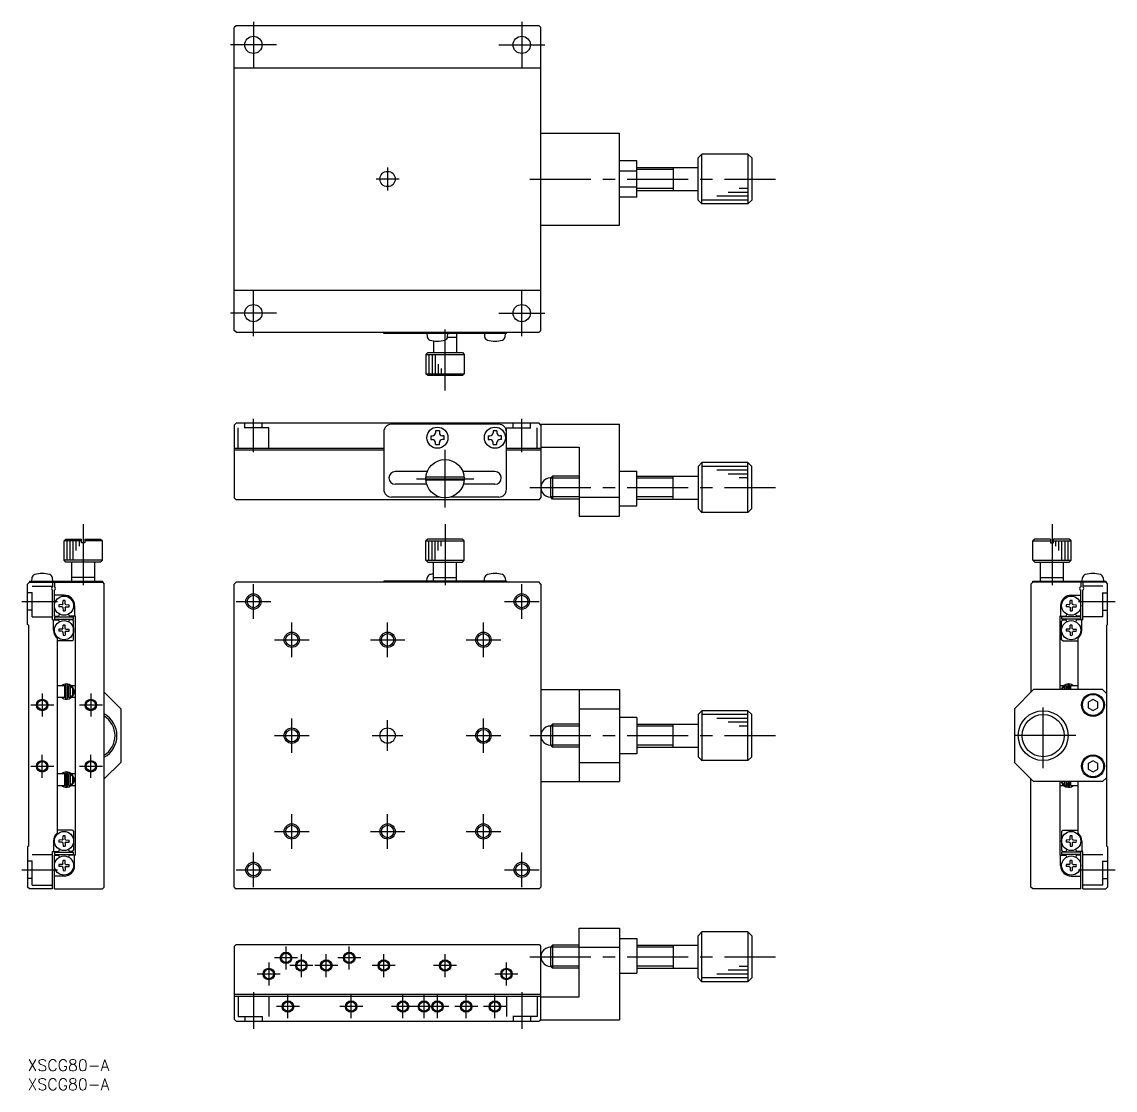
# Model space of a CAD drawing. Extents: x -2 to 284, y -8 to 271.
import ezdxf

# ---------------------------------------------------------------- set-up
doc = ezdxf.new("R2010")
doc.units = 0
doc.header["$LTSCALE"] = 0.5
doc.linetypes.add('CENTER', pattern=[50.8, 31.75, -6.35, 6.35, -6.35])
doc.linetypes.add('DASHED', pattern=[19.05, 12.7, -6.35])
for name, color, linetype in [('MSM_CENTER', 1, 'CENTER'), ('MSM_CONTINUOUS', 7, 'CONTINUOUS'), ('MSM_DASHED', 4, 'DASHED'), ('MSM_NARROW', 5, 'CONTINUOUS'), ('MSM_PART_NUMBER', 7, 'CONTINUOUS')]:
    doc.layers.add(name, color=color, linetype=linetype)
doc.styles.get("Standard").update_dxf_attribs({"font": 'txt.shx', "height": 3, "bigfont": 'bigfont.shx'})

# ---------------------------------------------------------------- blocks, each defined once
blk = doc.blocks.new('*U2')
at = {"layer": 'MSM_PART_NUMBER'}
blk.add_text('XSCG80-A', height=3, dxfattribs=at).set_placement((0, -3))
blk = doc.blocks.new('*U3')
at = {"layer": 'MSM_PART_NUMBER'}
blk.add_text('XSCG80-A', height=3, dxfattribs=at).set_placement((0, -8))

msp = doc.modelspace()

# ---------------------------------------------------------------- linework, layer by layer
at = {"layer": 'MSM_CENTER'}
for p, q in [((58.91, 270.72), (58.91, 258.72)), ((128.91, 270.72), (128.91, 258.72)), ((64.91, 264.72), (52.91, 264.72)), ((122.91, 264.72), (134.91, 264.72)), ((93.91, 232.72), (93.91, 226.72)), ((90.91, 229.72), (96.91, 229.72)), ((131.02, 229.71), (195.13, 229.71)), ((58.91, 188.72), (58.91, 200.72)), ((128.91, 188.72), (128.91, 200.72)), ((64.91, 194.72), (52.91, 194.72)), ((122.91, 194.72), (134.91, 194.72)), ((108.91, 174.55), (108.91, 191.81)), ((58.91, 158.48), (58.91, 167.13)), ((128.91, 158.48), (128.91, 167.13)), ((108.91, 144.03), (108.91, 159.03)), ((101.41, 151.53), (116.41, 151.53)), ((131.02, 149.23), (195.13, 149.23)), ((14.5, 139.66), (14.5, 122.4)), ((108.91, 139.66), (108.91, 122.4)), ((267.24, 139.66), (267.24, 122.4)), ((58.91, 114.99), (58.91, 123.99)), ((128.91, 114.99), (128.91, 123.99)), ((-1.5, 119.49), (7.83, 119.49)), ((54.41, 119.49), (63.41, 119.49)), ((124.41, 119.49), (133.41, 119.49)), ((274.18, 119.49), (283.71, 119.49)), ((68.91, 104.99), (68.91, 113.99)), ((93.91, 104.99), (93.91, 113.99)), ((118.91, 104.99), (118.91, 113.99)), ((64.41, 109.49), (73.41, 109.49)), ((89.41, 109.49), (98.41, 109.49)), ((114.41, 109.49), (123.41, 109.49)), ((3.8, 95.49), (3.8, 89.49)), ((16.5, 95.49), (16.5, 89.49)), ((0.8, 92.49), (6.8, 92.49)), ((13.5, 92.49), (19.5, 92.49)), ((264.94, 75.99), (264.94, 92.99)), ((68.91, 79.99), (68.91, 88.99)), ((93.91, 80.49), (93.91, 88.49)), ((118.91, 79.99), (118.91, 88.99)), ((64.41, 84.49), (73.41, 84.49)), ((89.91, 84.49), (97.91, 84.49)), ((114.41, 84.49), (123.41, 84.49)), ((131.02, 84.5), (195.13, 84.5)), ((273.44, 84.49), (256.44, 84.49)), ((3.8, 73.49), (3.8, 79.49)), ((16.5, 73.49), (16.5, 79.49)), ((0.8, 76.49), (6.8, 76.49)), ((13.5, 76.49), (19.5, 76.49)), ((68.91, 54.99), (68.91, 63.99)), ((93.91, 54.99), (93.91, 63.99)), ((118.91, 54.99), (118.91, 63.99)), ((64.41, 59.49), (73.41, 59.49)), ((89.41, 59.49), (98.41, 59.49)), ((114.41, 59.49), (123.41, 59.49)), ((58.91, 44.99), (58.91, 53.99)), ((128.91, 44.99), (128.91, 53.99)), ((-1.5, 49.49), (7.83, 49.49)), ((54.41, 49.49), (63.41, 49.49)), ((124.41, 49.49), (133.41, 49.49)), ((274.18, 49.49), (283.71, 49.49)), ((67.41, 23.5), (67.41, 29.5)), ((83.91, 23.5), (83.91, 29.5)), ((70.41, 26.5), (64.41, 26.5)), ((71.41, 21.5), (71.41, 27.5)), ((77.91, 21.5), (77.91, 27.5)), ((86.91, 26.5), (80.91, 26.5)), ((92.91, 21.5), (92.91, 27.5)), ((108.91, 21.5), (108.91, 27.5)), ((131.02, 26.8), (195.13, 26.8)), ((62.91, 25.3), (62.91, 19.3)), ((74.41, 24.5), (68.41, 24.5)), ((80.91, 24.5), (74.91, 24.5)), ((95.91, 24.5), (89.91, 24.5)), ((111.91, 24.5), (105.91, 24.5)), ((124.91, 19.3), (124.91, 25.3)), ((65.91, 22.3), (59.91, 22.3)), ((127.91, 22.3), (121.91, 22.3)), ((58.91, 17.56), (58.91, 8.03)), ((128.91, 17.56), (128.91, 8.03)), ((67.91, 10.8), (67.91, 16.8)), ((84.41, 10.8), (84.41, 16.8)), ((97.91, 10.8), (97.91, 16.8)), ((103.41, 10.8), (103.41, 16.8)), ((106.91, 10.8), (106.91, 16.8)), ((114.41, 10.8), (114.41, 16.8)), ((121.91, 10.8), (121.91, 16.8)), ((70.91, 13.8), (64.91, 13.8)), ((87.41, 13.8), (81.41, 13.8)), ((109.91, 13.8), (94.91, 13.8)), ((117.41, 13.8), (111.41, 13.8)), ((124.91, 13.8), (118.91, 13.8))]:
    msp.add_line(p, q, dxfattribs=at)
at = {"layer": 'MSM_CONTINUOUS'}
for p, q in [((54.41, 269.72), (53.91, 269.22)), ((53.91, 190.22), (53.91, 269.22)), ((133.41, 269.72), (54.41, 269.72)), ((133.41, 269.72), (133.91, 269.22)), ((133.91, 190.22), (133.91, 269.22)), ((53.91, 258.72), (133.91, 258.72)), ((133.91, 241.71), (154.41, 241.71)), ((154.41, 217.71), (154.41, 241.71)), ((158.91, 234.46), (154.41, 234.46)), ((158.91, 224.96), (158.91, 234.46)), ((174.91, 235.21), (175.91, 236.21)), ((174.91, 224.21), (174.91, 235.21)), ((187.91, 236.21), (175.91, 236.21)), ((175.91, 223.21), (175.91, 236.21)), ((187.91, 236.21), (187.91, 223.21)), ((188.91, 235.21), (187.91, 236.21)), ((188.91, 235.21), (188.91, 224.21)), ((154.41, 231.84), (158.91, 231.84)), ((158.91, 232.71), (174.91, 232.71)), ((168.41, 232.71), (168.41, 226.71)), ((158.91, 227.59), (154.41, 227.59)), ((158.91, 226.71), (174.91, 226.71)), ((158.91, 224.96), (154.41, 224.96)), ((174.91, 224.21), (175.91, 223.21)), ((187.91, 223.21), (175.91, 223.21)), ((188.91, 224.21), (187.91, 223.21)), ((133.91, 217.71), (154.41, 217.71)), ((53.91, 200.72), (133.91, 200.72)), ((54.41, 189.72), (53.91, 190.22)), ((54.41, 189.72), (133.41, 189.72)), ((92.91, 189.42), (92.91, 189.72)), ((124.91, 189.42), (92.91, 189.42)), ((104.16, 189.42), (104.23, 188.57)), ((109.56, 188.42), (111.91, 188.42)), ((109.58, 188.57), (109.66, 189.42)), ((111.91, 189.42), (111.91, 184.42)), ((119.16, 189.42), (119.23, 188.57)), ((124.58, 188.57), (124.66, 189.42)), ((124.91, 189.42), (124.91, 189.72)), ((133.41, 189.72), (133.91, 190.22)), ((105.91, 187.49), (105.91, 184.42)), ((103.91, 183.92), (104.41, 184.42)), ((103.91, 183.92), (103.91, 178.92)), ((103.91, 183.92), (113.91, 183.92)), ((104.41, 184.42), (113.41, 184.42)), ((113.41, 184.42), (113.91, 183.92)), ((113.91, 183.92), (113.91, 178.92)), ((104.41, 178.42), (103.91, 178.92)), ((103.91, 178.92), (113.91, 178.92)), ((113.41, 178.42), (104.41, 178.42)), ((113.91, 178.92), (113.41, 178.42)), ((53.91, 165.53), (54.41, 166.03)), ((53.91, 165.53), (53.91, 146.53)), ((133.41, 166.03), (54.41, 166.03)), ((122.91, 165.73), (94.91, 165.73)), ((133.91, 165.53), (133.41, 166.03)), ((133.91, 165.73), (133.91, 146.53)), ((133.91, 165.73), (154.41, 165.73)), ((154.41, 141.73), (154.41, 165.73)), ((92.91, 163.73), (92.91, 148.73)), ((105.16, 162.73), (105.61, 162.73)), ((105.16, 162.73), (105.16, 161.73)), ((106.41, 163.98), (106.41, 163.53)), ((107.41, 163.98), (106.41, 163.98)), ((107.41, 163.98), (107.41, 163.53)), ((108.66, 162.73), (108.21, 162.73)), ((108.66, 161.73), (108.66, 162.73)), ((120.16, 162.73), (120.61, 162.73)), ((120.16, 162.73), (120.16, 161.73)), ((121.41, 163.98), (121.41, 163.53)), ((122.41, 163.98), (121.41, 163.98)), ((122.41, 163.98), (122.41, 163.53)), ((123.66, 162.73), (123.21, 162.73)), ((123.66, 161.73), (123.66, 162.73)), ((124.91, 148.73), (124.91, 163.73)), ((105.16, 161.73), (105.61, 161.73)), ((106.41, 160.48), (106.41, 160.93)), ((106.41, 160.48), (107.41, 160.48)), ((107.41, 160.48), (107.41, 160.93)), ((108.66, 161.73), (108.21, 161.73)), ((120.16, 161.73), (120.61, 161.73)), ((121.41, 160.48), (121.41, 160.93)), ((121.41, 160.48), (122.41, 160.48)), ((122.41, 160.48), (122.41, 160.93)), ((123.66, 161.73), (123.21, 161.73)), ((133.91, 159.73), (143.91, 159.73)), ((143.91, 159.73), (143.91, 141.73)), ((53.91, 159.53), (92.91, 159.53)), ((53.91, 159.03), (92.91, 159.03)), ((124.91, 159.53), (133.91, 159.53)), ((124.91, 159.03), (133.91, 159.03)), ((174.91, 154.73), (175.91, 155.73)), ((174.91, 154.73), (174.91, 143.73)), ((187.91, 155.73), (175.91, 155.73)), ((175.91, 155.73), (175.91, 142.73)), ((187.91, 142.73), (187.91, 155.73)), ((188.91, 154.73), (187.91, 155.73)), ((188.91, 143.73), (188.91, 154.73)), ((104.26, 153.38), (95.91, 153.38)), ((113.89, 151.93), (103.92, 151.93)), ((121.91, 153.38), (113.55, 153.38)), ((136.41, 151.69), (136.95, 152.23)), ((136.41, 151.69), (136.41, 146.78)), ((136.95, 152.23), (136.95, 146.23)), ((143.91, 152.23), (136.95, 152.23)), ((154.41, 153.48), (158.91, 153.48)), ((158.91, 144.48), (158.91, 153.48)), ((158.91, 152.23), (174.91, 152.23)), ((168.41, 146.23), (168.41, 152.23)), ((104.12, 150.08), (95.91, 150.08)), ((113.89, 151.13), (103.92, 151.13)), ((121.91, 150.08), (113.69, 150.08)), ((53.91, 146.53), (54.41, 146.03)), ((133.41, 146.03), (54.41, 146.03)), ((107.51, 146.73), (94.91, 146.73)), ((122.91, 146.73), (110.31, 146.73)), ((133.41, 146.03), (133.91, 146.53)), ((136.95, 146.23), (136.41, 146.78)), ((143.91, 146.23), (136.95, 146.23)), ((143.91, 146.73), (154.41, 146.73)), ((158.91, 146.23), (174.91, 146.23)), ((154.41, 144.48), (158.91, 144.48)), ((174.91, 143.73), (175.91, 142.73)), ((187.91, 142.73), (175.91, 142.73)), ((188.91, 143.73), (187.91, 142.73)), ((143.91, 141.73), (154.41, 141.73)), ((9.5, 135.29), (10, 135.79)), ((9.5, 130.29), (9.5, 135.29)), ((14.1, 135.29), (9.5, 135.29)), ((10, 135.79), (14.1, 135.79)), ((14.1, 134.79), (14.1, 135.79)), ((14.9, 134.79), (14.1, 134.79)), ((14.9, 135.79), (19, 135.79)), ((14.9, 135.79), (14.9, 134.79)), ((19.5, 135.29), (14.9, 135.29)), ((19, 135.79), (19.5, 135.29)), ((19.5, 130.29), (19.5, 135.29)), ((104.41, 135.79), (103.91, 135.29)), ((103.91, 130.29), (103.91, 135.29)), ((103.91, 135.29), (113.91, 135.29)), ((113.41, 135.79), (104.41, 135.79)), ((113.91, 135.29), (113.41, 135.79)), ((113.91, 130.29), (113.91, 135.29)), ((262.74, 135.79), (262.24, 135.29)), ((262.24, 130.29), (262.24, 135.29)), ((262.24, 135.29), (266.84, 135.29)), ((266.84, 135.79), (262.74, 135.79)), ((266.84, 135.79), (266.84, 134.79)), ((266.84, 134.79), (267.64, 134.79)), ((271.74, 135.79), (267.64, 135.79)), ((267.64, 134.79), (267.64, 135.79)), ((267.64, 135.29), (272.24, 135.29)), ((272.24, 135.29), (271.74, 135.79)), ((272.24, 130.29), (272.24, 135.29)), ((10, 129.79), (9.5, 130.29)), ((19.5, 130.29), (9.5, 130.29)), ((19, 129.79), (10, 129.79)), ((11.5, 124.79), (11.5, 129.79)), ((17.5, 124.79), (17.5, 129.79)), ((19.5, 130.29), (19, 129.79)), ((103.91, 130.29), (104.41, 129.79)), ((103.91, 130.29), (113.91, 130.29)), ((104.41, 129.79), (113.41, 129.79)), ((105.91, 124.79), (105.91, 129.79)), ((111.91, 124.79), (111.91, 129.79)), ((113.41, 129.79), (113.91, 130.29)), ((262.24, 130.29), (262.74, 129.79)), ((262.24, 130.29), (272.24, 130.29)), ((262.74, 129.79), (271.74, 129.79)), ((264.24, 124.79), (264.24, 129.79)), ((270.24, 124.79), (270.24, 129.79)), ((271.74, 129.79), (272.24, 130.29)), ((1.12, 125.64), (1.05, 124.79)), ((6.55, 124.79), (6.48, 125.64)), ((17.5, 125.79), (11.5, 125.79)), ((104.16, 124.79), (104.23, 125.64)), ((105.91, 125.79), (111.91, 125.79)), ((119.16, 124.79), (119.23, 125.64)), ((124.58, 125.64), (124.66, 124.79)), ((264.24, 125.79), (270.24, 125.79)), ((275.14, 124.79), (275.21, 125.64)), ((280.56, 125.64), (280.64, 124.79)), ((0.5, 124.49), (0, 123.99)), ((0, 113.49), (0, 123.99)), ((0.5, 124.79), (19.5, 124.79)), ((0.5, 124.79), (0.5, 124.49)), ((0.5, 124.49), (19.5, 124.49)), ((6.5, 124.49), (6.5, 123.35)), ((7, 124.49), (7, 123.35)), ((19.5, 124.79), (19.5, 124.49)), ((19.5, 124.49), (20, 123.99)), ((20, 44.99), (20, 123.99)), ((54.41, 124.49), (53.91, 123.99)), ((53.91, 44.99), (53.91, 123.99)), ((133.41, 124.49), (54.41, 124.49)), ((92.91, 124.79), (92.91, 124.49)), ((124.91, 124.79), (92.91, 124.79)), ((124.91, 124.79), (124.91, 124.49)), ((133.91, 123.99), (133.41, 124.49)), ((133.91, 123.99), (133.91, 44.99)), ((262.24, 124.49), (261.74, 123.99)), ((261.74, 123.99), (261.74, 95.79)), ((262.24, 124.79), (281.24, 124.79)), ((262.24, 124.49), (262.24, 124.79)), ((281.24, 124.49), (262.24, 124.49)), ((274.74, 124.49), (274.74, 123.35)), ((275.24, 124.49), (275.24, 123.35)), ((281.24, 124.79), (281.24, 124.49)), ((281.24, 124.49), (281.74, 123.99)), ((281.74, 113.49), (281.74, 123.99)), ((6.5, 114.69), (6.5, 122.44)), ((7, 115.69), (7, 122.44)), ((9.5, 121.14), (7, 121.14)), ((272.24, 121.14), (274.74, 121.14)), ((274.74, 115.69), (274.74, 122.44)), ((275.24, 114.69), (275.24, 122.44)), ((9, 118.67), (8.18, 118.65)), ((9, 118.12), (8.18, 118.13)), ((9, 118.67), (9.17, 118.74)), ((9, 118.12), (9.17, 118.05)), ((9.23, 118.88), (9.17, 118.74)), ((9.23, 117.91), (9.17, 118.05)), ((9.23, 118.88), (9.24, 119.72)), ((9.23, 117.91), (9.24, 117.07)), ((9.77, 118.88), (9.76, 119.72)), ((9.77, 117.91), (9.76, 117.07)), ((9.77, 118.88), (9.83, 118.74)), ((9.77, 117.91), (9.83, 118.05)), ((10, 118.67), (9.83, 118.74)), ((10, 118.12), (9.83, 118.05)), ((10, 118.67), (10.82, 118.65)), ((10, 118.12), (10.82, 118.13)), ((12.25, 118.39), (12.25, 115.69)), ((269.49, 118.39), (269.49, 115.69)), ((271.74, 118.67), (270.91, 118.65)), ((271.74, 118.12), (270.91, 118.13)), ((271.74, 118.67), (271.9, 118.74)), ((271.74, 118.12), (271.9, 118.05)), ((271.96, 118.88), (271.9, 118.74)), ((271.96, 117.91), (271.9, 118.05)), ((271.96, 118.88), (271.98, 119.72)), ((271.96, 117.91), (271.98, 117.07)), ((272.51, 118.88), (272.5, 119.72)), ((272.51, 117.91), (272.5, 117.07)), ((272.51, 118.88), (272.57, 118.74)), ((272.51, 117.91), (272.57, 118.05)), ((272.74, 118.67), (272.57, 118.74)), ((272.74, 118.12), (272.57, 118.05)), ((272.74, 118.67), (273.56, 118.65)), ((272.74, 118.12), (273.56, 118.13)), ((6.5, 114.69), (8.09, 114.69)), ((6.75, 111.99), (6.75, 114.69)), ((7, 115.69), (8.09, 115.69)), ((7, 115.49), (12, 115.49)), ((7, 115.49), (7, 114.89)), ((7, 114.89), (12, 114.89)), ((12.5, 115.69), (10.91, 115.69)), ((11.7, 114.69), (10.91, 114.69)), ((11.7, 114.69), (12, 114.39)), ((12, 114.89), (12, 115.49)), ((12, 109.49), (12, 114.39)), ((12.5, 53.29), (12.5, 115.69)), ((269.24, 115.69), (270.82, 115.69)), ((269.24, 115.69), (269.24, 96.49)), ((274.74, 115.49), (269.74, 115.49)), ((269.74, 115.49), (269.74, 114.89)), ((274.74, 114.89), (269.74, 114.89)), ((270.04, 114.69), (269.74, 114.39)), ((269.74, 109.49), (269.74, 114.39)), ((270.04, 114.69), (270.82, 114.69)), ((274.74, 115.69), (273.65, 115.69)), ((275.24, 114.69), (273.65, 114.69)), ((274.74, 114.89), (274.74, 115.49)), ((274.99, 111.99), (274.99, 114.69)), ((0.2, 113.29), (0, 113.49)), ((0.2, 113.29), (0.2, 55.69)), ((9, 112.27), (8.18, 112.25)), ((9, 111.72), (8.18, 111.73)), ((9, 112.27), (9.17, 112.34)), ((9, 111.72), (9.17, 111.65)), ((9.23, 112.48), (9.17, 112.34)), ((9.23, 111.51), (9.17, 111.65)), ((9.23, 112.48), (9.24, 113.32)), ((9.23, 111.51), (9.24, 110.67)), ((9.77, 112.48), (9.76, 113.32)), ((9.77, 111.51), (9.76, 110.67)), ((9.77, 112.48), (9.83, 112.34)), ((9.77, 111.51), (9.83, 111.65)), ((10, 112.27), (9.83, 112.34)), ((10, 111.72), (9.83, 111.65)), ((10, 112.27), (10.82, 112.25)), ((10, 111.72), (10.82, 111.73)), ((271.74, 112.27), (270.91, 112.25)), ((271.74, 111.72), (270.91, 111.73)), ((271.74, 112.27), (271.9, 112.34)), ((271.74, 111.72), (271.9, 111.65)), ((271.96, 112.48), (271.9, 112.34)), ((271.96, 111.51), (271.9, 111.65)), ((271.96, 112.48), (271.98, 113.32)), ((271.96, 111.51), (271.98, 110.67)), ((272.51, 112.48), (272.5, 113.32)), ((272.51, 111.51), (272.5, 110.67)), ((272.51, 112.48), (272.57, 112.34)), ((272.51, 111.51), (272.57, 111.65)), ((272.74, 112.27), (272.57, 112.34)), ((272.74, 111.72), (272.57, 111.65)), ((272.74, 112.27), (273.56, 112.25)), ((272.74, 111.72), (273.56, 111.73)), ((281.54, 113.29), (281.74, 113.49)), ((281.54, 55.69), (281.54, 113.29)), ((7.7, 109.92), (7.7, 59.07)), ((11.7, 109.19), (7.7, 109.19)), ((11.7, 109.19), (12, 109.49)), ((270.04, 109.19), (269.74, 109.49)), ((270.04, 109.19), (274.04, 109.19)), ((274.04, 96.49), (274.04, 109.92)), ((9.7, 97.49), (7.7, 97.49)), ((9.7, 97.46), (9.92, 97.51)), ((9.7, 94.49), (9.7, 97.49)), ((9.92, 96.99), (9.7, 96.99)), ((9.92, 97.75), (9.92, 94.2)), ((10.87, 97.84), (10.17, 97.97)), ((10.4, 97.83), (10.36, 97.82)), ((10.36, 97.82), (10.36, 97.82)), ((10.37, 94.2), (10.37, 97.75)), ((10.37, 97.19), (10.38, 97.2)), ((10.37, 97.18), (10.37, 97.19)), ((10.37, 97.16), (10.37, 97.18)), ((10.37, 97.15), (10.37, 97.16)), ((10.7, 96.99), (10.37, 96.99)), ((10.38, 97.23), (10.39, 97.24)), ((10.38, 97.22), (10.38, 97.23)), ((10.38, 97.2), (10.38, 97.22)), ((10.39, 97.26), (10.4, 97.27)), ((10.39, 97.24), (10.39, 97.26)), ((10.43, 97.84), (10.4, 97.83)), ((10.4, 97.28), (10.41, 97.29)), ((10.4, 97.27), (10.4, 97.28)), ((10.41, 97.29), (10.42, 97.3)), ((10.42, 97.31), (10.43, 97.32)), ((10.42, 97.3), (10.42, 97.31)), ((10.46, 97.85), (10.43, 97.84)), ((10.43, 97.32), (10.44, 97.34)), ((10.44, 97.34), (10.45, 97.35)), ((10.45, 97.35), (10.46, 97.35)), ((10.5, 97.86), (10.46, 97.85)), ((10.46, 97.35), (10.47, 97.36)), ((10.47, 97.36), (10.48, 97.37)), ((10.48, 97.37), (10.49, 97.38)), ((10.49, 97.38), (10.5, 97.39)), ((10.53, 97.87), (10.5, 97.86)), ((10.5, 97.39), (10.5, 96.99)), ((10.5, 97.39), (10.51, 97.39)), ((10.51, 97.39), (10.53, 97.4)), ((10.57, 97.87), (10.53, 97.87)), ((10.53, 97.4), (10.54, 97.41)), ((10.54, 97.41), (10.55, 97.41)), ((10.55, 97.41), (10.56, 97.41)), ((10.56, 97.41), (10.58, 97.42)), ((10.6, 97.87), (10.57, 97.87)), ((10.58, 97.42), (10.59, 97.42)), ((10.59, 97.42), (10.6, 97.42)), ((10.64, 97.88), (10.6, 97.87)), ((10.6, 97.42), (10.62, 97.42)), ((10.62, 97.42), (10.63, 97.43)), ((10.63, 97.43), (10.65, 97.43)), ((10.68, 97.87), (10.64, 97.88)), ((10.65, 97.43), (10.66, 97.43)), ((10.66, 97.43), (10.67, 97.42)), ((10.67, 97.42), (10.69, 97.42)), ((10.71, 97.87), (10.68, 97.87)), ((10.69, 97.42), (10.7, 97.42)), ((10.7, 97.49), (10.7, 94.49)), ((11.2, 97.49), (10.7, 97.49)), ((10.7, 97.42), (10.7, 97.42)), ((10.75, 97.87), (10.71, 97.87)), ((10.78, 97.86), (10.75, 97.87)), ((10.82, 97.85), (10.78, 97.86)), ((10.81, 97.51), (10.82, 97.52)), ((10.81, 97.49), (10.81, 97.51)), ((10.85, 97.84), (10.82, 97.85)), ((10.85, 97.56), (10.82, 97.49)), ((10.82, 97.52), (10.83, 97.54)), ((10.83, 97.54), (10.84, 97.55)), ((10.84, 97.57), (10.85, 97.59)), ((10.84, 97.55), (10.84, 97.57)), ((10.89, 97.83), (10.85, 97.84)), ((10.93, 97.82), (10.85, 97.56)), ((10.85, 97.59), (10.86, 97.6)), ((10.86, 97.62), (10.87, 97.64)), ((10.86, 97.6), (10.86, 97.62)), ((10.87, 97.64), (10.88, 97.65)), ((10.88, 97.67), (10.89, 97.69)), ((10.88, 97.65), (10.88, 97.67)), ((10.92, 97.82), (10.89, 97.83)), ((10.89, 97.69), (10.9, 97.7)), ((10.9, 97.73), (10.91, 97.74)), ((10.9, 97.72), (10.9, 97.73)), ((10.9, 97.7), (10.9, 97.72)), ((10.93, 97.82), (10.91, 97.82)), ((10.91, 97.77), (10.92, 97.78)), ((10.91, 97.76), (10.91, 97.77)), ((10.91, 97.74), (10.91, 97.76)), ((10.92, 97.81), (10.92, 97.82)), ((10.92, 97.82), (10.92, 97.82)), ((10.92, 97.8), (10.92, 97.81)), ((10.92, 97.81), (10.92, 97.81)), ((10.92, 97.79), (10.92, 97.8)), ((10.92, 97.8), (10.92, 97.8)), ((10.92, 97.78), (10.92, 97.79)), ((10.96, 97.8), (10.93, 97.82)), ((11.2, 94.49), (11.2, 97.49)), ((11.2, 97.44), (11.7, 96.91)), ((12.5, 97.49), (11.44, 97.49)), ((270.28, 97.49), (269.24, 97.49)), ((270.04, 96.91), (270.54, 97.44)), ((270.54, 97.49), (270.54, 96.49)), ((271.04, 97.49), (270.54, 97.49)), ((270.81, 97.82), (270.78, 97.81)), ((270.8, 97.82), (270.8, 97.82)), ((270.87, 97.84), (270.81, 97.82)), ((271.04, 97.43), (271.36, 97.51)), ((271.04, 96.49), (271.04, 97.49)), ((271.04, 97.42), (271.05, 97.42)), ((271.36, 96.99), (271.04, 96.99)), ((271.05, 97.42), (271.06, 97.43)), ((271.06, 97.43), (271.08, 97.43)), ((271.08, 97.43), (271.09, 97.43)), ((271.09, 97.43), (271.1, 97.43)), ((271.1, 97.43), (271.12, 97.43)), ((271.12, 97.43), (271.13, 97.42)), ((271.13, 97.42), (271.14, 97.42)), ((271.14, 97.42), (271.16, 97.42)), ((271.16, 97.42), (271.17, 97.41)), ((271.17, 97.41), (271.18, 97.41)), ((271.18, 97.41), (271.2, 97.4)), ((271.2, 97.4), (271.21, 97.4)), ((271.21, 97.4), (271.22, 97.39)), ((271.22, 97.39), (271.23, 97.38)), ((271.23, 97.38), (271.24, 97.38)), ((271.24, 96.99), (271.24, 97.38)), ((271.24, 97.38), (271.25, 97.37)), ((271.25, 97.37), (271.26, 97.36)), ((271.26, 97.36), (271.27, 97.35)), ((271.27, 97.35), (271.28, 97.34)), ((271.28, 97.34), (271.29, 97.33)), ((271.29, 97.33), (271.3, 97.32)), ((271.3, 97.32), (271.31, 97.31)), ((271.31, 97.31), (271.32, 97.3)), ((271.32, 97.3), (271.32, 97.28)), ((271.32, 97.28), (271.33, 97.27)), ((271.33, 97.27), (271.33, 97.26)), ((271.33, 97.26), (271.34, 97.25)), ((271.34, 97.25), (271.34, 97.24)), ((271.34, 97.24), (271.35, 97.22)), ((271.35, 97.22), (271.35, 97.21)), ((271.35, 97.21), (271.35, 97.2)), ((271.35, 97.2), (271.35, 97.18)), ((271.35, 97.18), (271.36, 97.17)), ((271.36, 97.75), (271.36, 96.49)), ((271.36, 97.17), (271.36, 97.16)), ((271.36, 97.16), (271.36, 97.15)), ((271.81, 96.49), (271.81, 97.75)), ((271.81, 97.51), (272.04, 97.46)), ((272.04, 96.99), (271.81, 96.99)), ((272.04, 97.49), (272.04, 96.49)), ((274.04, 97.49), (272.04, 97.49)), ((7.7, 94.49), (9.7, 94.49)), ((9.7, 94.49), (9.68, 94.49)), ((9.7, 94.99), (9.92, 94.99)), ((9.92, 94.44), (9.7, 94.49)), ((10.37, 94.99), (10.7, 94.99)), ((10.37, 94.78), (10.37, 94.8)), ((10.37, 94.8), (10.37, 94.8)), ((10.37, 94.77), (10.37, 94.78)), ((10.37, 94.76), (10.37, 94.77)), ((10.38, 94.74), (10.37, 94.76)), ((10.7, 94.53), (10.37, 94.44)), ((10.38, 94.73), (10.38, 94.74)), ((10.38, 94.72), (10.38, 94.73)), ((10.39, 94.7), (10.38, 94.72)), ((10.39, 94.69), (10.39, 94.7)), ((10.4, 94.68), (10.39, 94.69)), ((10.4, 94.67), (10.4, 94.68)), ((10.41, 94.65), (10.4, 94.67)), ((10.42, 94.64), (10.41, 94.65)), ((10.43, 94.63), (10.42, 94.64)), ((10.43, 94.62), (10.43, 94.63)), ((10.44, 94.61), (10.43, 94.62)), ((10.45, 94.6), (10.44, 94.61)), ((10.46, 94.59), (10.45, 94.6)), ((10.47, 94.58), (10.46, 94.59)), ((10.48, 94.58), (10.47, 94.58)), ((10.5, 94.57), (10.48, 94.58)), ((10.5, 94.99), (10.5, 94.56)), ((10.51, 94.56), (10.5, 94.57)), ((10.52, 94.55), (10.51, 94.56)), ((10.53, 94.55), (10.52, 94.55)), ((10.54, 94.54), (10.53, 94.55)), ((10.56, 94.54), (10.54, 94.54)), ((10.57, 94.53), (10.56, 94.54)), ((10.58, 94.53), (10.57, 94.53)), ((10.6, 94.53), (10.58, 94.53)), ((10.61, 94.53), (10.6, 94.53)), ((10.62, 94.53), (10.61, 94.53)), ((10.64, 94.52), (10.62, 94.53)), ((10.65, 94.52), (10.64, 94.52)), ((10.66, 94.53), (10.65, 94.52)), ((10.68, 94.53), (10.66, 94.53)), ((10.69, 94.53), (10.68, 94.53)), ((10.7, 94.53), (10.69, 94.53)), ((10.7, 94.49), (11.2, 94.49)), ((10.86, 94.11), (10.92, 94.13)), ((10.92, 94.13), (10.95, 94.14)), ((11.7, 95.08), (11.2, 94.55)), ((11.49, 94.49), (12.5, 94.49)), ((11.7, 96.91), (11.7, 95.08)), ((24.3, 91.49), (20, 95.79)), ((133.91, 96.5), (154.41, 96.5)), ((143.91, 96.5), (143.91, 72.5)), ((154.41, 96.5), (154.41, 72.5)), ((257.44, 91.49), (262.44, 96.49)), ((280.44, 96.49), (262.44, 96.49)), ((270.04, 96.49), (270.04, 96.91)), ((281.44, 95.49), (280.44, 96.49)), ((281.44, 95.49), (281.44, 73.49)), ((24.3, 91.49), (24.3, 77.49)), ((143.91, 91.5), (154.41, 91.5)), ((257.44, 91.49), (257.44, 77.49)), ((277.94, 93.94), (276.69, 93.22)), ((276.69, 93.22), (276.69, 91.77)), ((276.69, 91.77), (277.94, 91.05)), ((279.19, 93.22), (277.94, 93.94)), ((277.94, 91.05), (279.19, 91.77)), ((279.19, 91.77), (279.19, 93.22)), ((158.91, 89.25), (154.41, 89.25)), ((158.91, 89.25), (158.91, 79.75)), ((174.91, 90), (175.91, 91)), ((174.91, 90), (174.91, 79)), ((187.91, 91), (175.91, 91)), ((175.91, 91), (175.91, 78)), ((187.91, 78), (187.91, 91)), ((188.91, 90), (187.91, 91)), ((188.91, 79), (188.91, 90)), ((136.41, 86.96), (136.95, 87.5)), ((136.41, 86.96), (136.41, 82.04)), ((136.95, 87.5), (136.95, 81.5)), ((143.91, 87.5), (136.95, 87.5)), ((158.91, 87.5), (174.91, 87.5)), ((168.41, 81.5), (168.41, 87.5)), ((136.95, 81.5), (136.41, 82.04)), ((143.91, 81.5), (136.95, 81.5)), ((158.91, 81.5), (174.91, 81.5)), ((24.3, 77.49), (20, 73.19)), ((143.91, 77.5), (154.41, 77.5)), ((158.91, 79.75), (154.41, 79.75)), ((174.91, 79), (175.91, 78)), ((187.91, 78), (175.91, 78)), ((188.91, 79), (187.91, 78)), ((257.44, 77.49), (262.44, 72.49)), ((277.94, 77.94), (276.69, 77.22)), ((276.69, 77.22), (276.69, 75.77)), ((279.19, 77.22), (277.94, 77.94)), ((279.19, 75.77), (279.19, 77.22)), ((9.7, 74.49), (7.7, 74.49)), ((9.7, 74.5), (9.93, 74.55)), ((9.7, 71.49), (9.7, 74.49)), ((9.93, 74.79), (9.93, 71.24)), ((10.87, 74.88), (10.18, 75.01)), ((10.4, 74.87), (10.37, 74.86)), ((10.37, 74.86), (10.37, 74.86)), ((10.38, 71.24), (10.38, 74.79)), ((10.38, 74.24), (10.39, 74.25)), ((10.38, 74.23), (10.38, 74.24)), ((10.38, 74.21), (10.38, 74.23)), ((10.38, 74.2), (10.38, 74.21)), ((10.38, 74.19), (10.38, 74.2)), ((10.39, 74.27), (10.4, 74.28)), ((10.39, 74.25), (10.39, 74.27)), ((10.44, 74.88), (10.4, 74.87)), ((10.4, 74.29), (10.41, 74.31)), ((10.4, 74.28), (10.4, 74.29)), ((10.41, 74.32), (10.42, 74.33)), ((10.41, 74.31), (10.41, 74.32)), ((10.42, 74.33), (10.43, 74.34)), ((10.43, 74.35), (10.44, 74.36)), ((10.43, 74.34), (10.43, 74.35)), ((10.47, 74.89), (10.44, 74.88)), ((10.44, 74.36), (10.45, 74.37)), ((10.45, 74.37), (10.46, 74.38)), ((10.46, 74.38), (10.47, 74.39)), ((10.51, 74.9), (10.47, 74.89)), ((10.47, 74.39), (10.48, 74.4)), ((10.48, 74.4), (10.49, 74.41)), ((10.49, 74.41), (10.5, 74.42)), ((10.5, 74.42), (10.5, 73.99)), ((10.5, 74.42), (10.51, 74.42)), ((10.54, 74.91), (10.51, 74.9)), ((10.51, 74.42), (10.52, 74.43)), ((10.52, 74.43), (10.54, 74.44)), ((10.58, 74.91), (10.54, 74.91)), ((10.54, 74.44), (10.55, 74.44)), ((10.55, 74.44), (10.56, 74.45)), ((10.56, 74.45), (10.57, 74.45)), ((10.57, 74.45), (10.59, 74.46)), ((10.61, 74.91), (10.58, 74.91)), ((10.59, 74.46), (10.6, 74.46)), ((10.6, 74.46), (10.61, 74.46)), ((10.65, 74.91), (10.61, 74.91)), ((10.61, 74.46), (10.63, 74.46)), ((10.63, 74.46), (10.64, 74.46)), ((10.64, 74.46), (10.65, 74.46)), ((10.69, 74.91), (10.65, 74.91)), ((10.65, 74.46), (10.67, 74.46)), ((10.67, 74.46), (10.68, 74.46)), ((10.68, 74.46), (10.7, 74.46)), ((10.72, 74.91), (10.69, 74.91)), ((10.7, 74.49), (10.7, 71.49)), ((11.2, 74.49), (10.7, 74.49)), ((10.7, 74.46), (10.7, 74.46)), ((10.76, 74.91), (10.72, 74.91)), ((10.79, 74.9), (10.76, 74.91)), ((10.83, 74.89), (10.79, 74.9)), ((10.8, 74.51), (10.81, 74.52)), ((10.8, 74.49), (10.8, 74.51)), ((10.86, 74.6), (10.81, 74.49)), ((10.81, 74.52), (10.82, 74.53)), ((10.82, 74.54), (10.83, 74.56)), ((10.82, 74.53), (10.82, 74.54)), ((10.86, 74.88), (10.83, 74.89)), ((10.83, 74.56), (10.84, 74.57)), ((10.84, 74.59), (10.85, 74.6)), ((10.84, 74.57), (10.84, 74.59)), ((10.85, 74.6), (10.86, 74.62)), ((10.89, 74.87), (10.86, 74.88)), ((10.94, 74.85), (10.86, 74.6)), ((10.86, 74.64), (10.87, 74.65)), ((10.86, 74.62), (10.86, 74.64)), ((10.87, 74.65), (10.88, 74.67)), ((10.88, 74.68), (10.89, 74.7)), ((10.88, 74.67), (10.88, 74.68)), ((10.93, 74.86), (10.89, 74.87)), ((10.89, 74.7), (10.9, 74.71)), ((10.9, 74.73), (10.91, 74.74)), ((10.9, 74.71), (10.9, 74.73)), ((10.91, 74.77), (10.92, 74.78)), ((10.91, 74.76), (10.91, 74.77)), ((10.91, 74.74), (10.91, 74.76)), ((10.92, 74.81), (10.93, 74.82)), ((10.92, 74.8), (10.92, 74.81)), ((10.92, 74.78), (10.92, 74.8)), ((10.93, 74.85), (10.93, 74.86)), ((10.93, 74.86), (10.93, 74.86)), ((10.97, 74.84), (10.93, 74.86)), ((10.93, 74.84), (10.93, 74.85)), ((10.93, 74.85), (10.93, 74.85)), ((10.93, 74.83), (10.93, 74.84)), ((10.93, 74.82), (10.93, 74.83)), ((10.93, 74.83), (10.93, 74.83)), ((11.2, 71.49), (11.2, 74.49)), ((11.2, 74.44), (11.7, 73.91)), ((12.5, 74.49), (11.5, 74.49)), ((276.69, 75.77), (277.94, 75.05)), ((277.94, 75.05), (279.19, 75.77)), ((7.7, 71.49), (9.7, 71.49)), ((9.93, 73.99), (9.7, 73.99)), ((9.7, 71.99), (9.93, 71.99)), ((9.93, 71.48), (9.7, 71.53)), ((10.7, 73.99), (10.38, 73.99)), ((10.38, 71.99), (10.7, 71.99)), ((10.38, 71.83), (10.38, 71.84)), ((10.38, 71.82), (10.38, 71.83)), ((10.38, 71.81), (10.38, 71.82)), ((10.38, 71.79), (10.38, 71.81)), ((10.39, 71.78), (10.38, 71.79)), ((10.7, 71.56), (10.38, 71.48)), ((10.39, 71.77), (10.39, 71.78)), ((10.39, 71.75), (10.39, 71.77)), ((10.4, 71.74), (10.39, 71.75)), ((10.4, 71.73), (10.4, 71.74)), ((10.41, 71.72), (10.4, 71.73)), ((10.41, 71.7), (10.41, 71.72)), ((10.42, 71.69), (10.41, 71.7)), ((10.43, 71.68), (10.42, 71.69)), ((10.44, 71.67), (10.43, 71.68)), ((10.44, 71.66), (10.44, 71.67)), ((10.45, 71.65), (10.44, 71.66)), ((10.46, 71.64), (10.45, 71.65)), ((10.47, 71.63), (10.46, 71.64)), ((10.48, 71.62), (10.47, 71.63)), ((10.49, 71.61), (10.48, 71.62)), ((10.5, 71.61), (10.49, 71.61)), ((10.5, 71.99), (10.5, 71.61)), ((10.52, 71.6), (10.5, 71.61)), ((10.53, 71.59), (10.52, 71.6)), ((10.54, 71.59), (10.53, 71.59)), ((10.55, 71.58), (10.54, 71.59)), ((10.57, 71.58), (10.55, 71.58)), ((10.58, 71.57), (10.57, 71.58)), ((10.59, 71.57), (10.58, 71.57)), ((10.61, 71.57), (10.59, 71.57)), ((10.62, 71.56), (10.61, 71.57)), ((10.63, 71.56), (10.62, 71.56)), ((10.65, 71.56), (10.63, 71.56)), ((10.66, 71.56), (10.65, 71.56)), ((10.67, 71.56), (10.66, 71.56)), ((10.69, 71.56), (10.67, 71.56)), ((10.7, 71.57), (10.69, 71.56)), ((10.7, 71.49), (11.2, 71.49)), ((11.7, 72.08), (11.2, 71.55)), ((11.45, 71.49), (12.5, 71.49)), ((11.7, 73.91), (11.7, 72.08)), ((133.91, 72.5), (154.41, 72.5)), ((261.74, 44.99), (261.74, 73.19)), ((280.44, 72.49), (262.44, 72.49)), ((269.24, 72.49), (269.24, 53.29)), ((269.24, 71.49), (270.29, 71.49)), ((270.04, 72.08), (270.04, 72.49)), ((270.54, 71.55), (270.04, 72.08)), ((270.54, 72.49), (270.54, 71.49)), ((270.54, 71.49), (271.04, 71.49)), ((270.81, 71.17), (270.89, 71.43)), ((270.85, 71.3), (270.84, 71.29)), ((270.86, 71.34), (270.85, 71.32)), ((270.85, 71.32), (270.85, 71.3)), ((270.87, 71.37), (270.86, 71.35)), ((270.86, 71.35), (270.86, 71.34)), ((270.88, 71.39), (270.87, 71.37)), ((270.89, 71.42), (270.88, 71.4)), ((270.88, 71.4), (270.88, 71.39)), ((270.89, 71.43), (270.92, 71.49)), ((270.9, 71.43), (270.89, 71.42)), ((270.91, 71.45), (270.9, 71.43)), ((270.92, 71.48), (270.91, 71.47)), ((270.91, 71.47), (270.91, 71.45)), ((270.93, 71.49), (270.92, 71.48)), ((271.04, 71.49), (271.04, 72.49)), ((271.04, 71.99), (271.37, 71.99)), ((271.05, 71.57), (271.04, 71.57)), ((271.04, 71.57), (271.04, 71.57)), ((271.06, 71.57), (271.05, 71.57)), ((271.08, 71.56), (271.06, 71.57)), ((271.09, 71.56), (271.08, 71.56)), ((271.1, 71.56), (271.09, 71.56)), ((271.12, 71.56), (271.1, 71.56)), ((271.13, 71.57), (271.12, 71.56)), ((271.15, 71.57), (271.13, 71.57)), ((271.16, 71.57), (271.15, 71.57)), ((271.17, 71.57), (271.16, 71.57)), ((271.18, 71.58), (271.17, 71.57)), ((271.2, 71.58), (271.18, 71.58)), ((271.21, 71.59), (271.2, 71.58)), ((271.22, 71.6), (271.21, 71.59)), ((271.23, 71.6), (271.22, 71.6)), ((271.24, 71.61), (271.23, 71.6)), ((271.24, 71.6), (271.24, 71.99)), ((271.26, 71.62), (271.24, 71.61)), ((271.27, 71.63), (271.26, 71.62)), ((271.28, 71.63), (271.27, 71.63)), ((271.29, 71.64), (271.28, 71.63)), ((271.3, 71.65), (271.29, 71.64)), ((271.31, 71.68), (271.3, 71.66)), ((271.3, 71.66), (271.3, 71.65)), ((271.32, 71.69), (271.31, 71.68)), ((271.33, 71.7), (271.32, 71.69)), ((271.34, 71.72), (271.33, 71.71)), ((271.33, 71.71), (271.33, 71.7)), ((271.35, 71.73), (271.34, 71.72)), ((271.36, 71.77), (271.35, 71.76)), ((271.35, 71.76), (271.35, 71.75)), ((271.35, 71.75), (271.35, 71.73)), ((271.37, 71.83), (271.36, 71.81)), ((271.36, 71.81), (271.36, 71.8)), ((271.36, 71.8), (271.36, 71.79)), ((271.36, 71.79), (271.36, 71.77)), ((271.37, 72.49), (271.37, 71.24)), ((271.37, 71.84), (271.37, 71.83)), ((271.82, 71.24), (271.82, 72.49)), ((271.82, 71.99), (272.04, 71.99)), ((272.04, 71.53), (271.82, 71.48)), ((272.04, 72.49), (272.04, 71.49)), ((272.04, 71.49), (274.04, 71.49)), ((274.04, 59.07), (274.04, 72.49)), ((281.44, 73.49), (280.44, 72.49)), ((10.87, 71.15), (10.93, 71.17)), ((10.93, 71.17), (10.96, 71.18)), ((10.93, 71.17), (10.94, 71.17)), ((270.78, 71.19), (270.81, 71.17)), ((270.82, 71.19), (270.81, 71.19)), ((270.81, 71.19), (270.81, 71.18)), ((270.81, 71.18), (270.82, 71.17)), ((270.81, 71.17), (270.83, 71.17)), ((270.83, 71.25), (270.82, 71.23)), ((270.82, 71.23), (270.82, 71.22)), ((270.82, 71.22), (270.82, 71.21)), ((270.82, 71.21), (270.82, 71.2)), ((270.82, 71.2), (270.82, 71.19)), ((270.82, 71.17), (270.82, 71.17)), ((270.82, 71.17), (270.82, 71.17)), ((270.82, 71.17), (270.85, 71.16)), ((270.84, 71.27), (270.83, 71.26)), ((270.83, 71.26), (270.83, 71.25)), ((270.84, 71.29), (270.84, 71.27)), ((270.85, 71.16), (270.88, 71.15)), ((270.87, 71.15), (271.56, 71.02)), ((270.88, 71.15), (270.92, 71.14)), ((270.92, 71.14), (270.95, 71.13)), ((270.95, 71.13), (270.99, 71.12)), ((270.99, 71.12), (271.02, 71.12)), ((271.02, 71.12), (271.06, 71.11)), ((271.06, 71.11), (271.1, 71.11)), ((271.1, 71.11), (271.13, 71.11)), ((271.13, 71.11), (271.17, 71.12)), ((271.17, 71.12), (271.2, 71.12)), ((271.2, 71.12), (271.24, 71.13)), ((271.24, 71.13), (271.27, 71.14)), ((271.27, 71.14), (271.31, 71.15)), ((271.31, 71.15), (271.34, 71.16)), ((271.34, 71.16), (271.37, 71.17)), ((271.37, 71.17), (271.38, 71.17)), ((11.7, 59.79), (7.7, 59.79)), ((9, 57.27), (8.18, 57.25)), ((9, 57.27), (9.17, 57.34)), ((9.23, 57.48), (9.17, 57.34)), ((9.23, 57.48), (9.24, 58.32)), ((9.77, 57.48), (9.76, 58.32)), ((9.77, 57.48), (9.83, 57.34)), ((10, 57.27), (9.83, 57.34)), ((10, 57.27), (10.82, 57.25)), ((11.7, 59.79), (12, 59.49)), ((12, 59.49), (12, 54.59)), ((270.04, 59.79), (269.74, 59.49)), ((269.74, 59.49), (269.74, 54.59)), ((270.04, 59.79), (274.04, 59.79)), ((271.74, 57.27), (270.91, 57.25)), ((271.74, 57.27), (271.9, 57.34)), ((271.96, 57.48), (271.9, 57.34)), ((271.96, 57.48), (271.98, 58.32)), ((272.51, 57.48), (272.5, 58.32)), ((272.51, 57.48), (272.57, 57.34)), ((272.74, 57.27), (272.57, 57.34)), ((272.74, 57.27), (273.56, 57.25)), ((0.2, 55.69), (0, 55.49)), ((0, 55.49), (0, 44.99)), ((6.5, 44.49), (6.5, 54.29)), ((6.5, 54.29), (8.09, 54.29)), ((6.75, 56.99), (6.75, 54.29)), ((9, 56.72), (8.18, 56.73)), ((9, 56.72), (9.17, 56.65)), ((9.23, 56.51), (9.17, 56.65)), ((9.23, 56.51), (9.24, 55.67)), ((9.77, 56.51), (9.76, 55.67)), ((9.77, 56.51), (9.83, 56.65)), ((10, 56.72), (9.83, 56.65)), ((10, 56.72), (10.82, 56.73)), ((11.7, 54.29), (10.91, 54.29)), ((11.7, 54.29), (12, 54.59)), ((270.04, 54.29), (269.74, 54.59)), ((270.04, 54.29), (270.82, 54.29)), ((271.74, 56.72), (270.91, 56.73)), ((271.74, 56.72), (271.9, 56.65)), ((271.96, 56.51), (271.9, 56.65)), ((271.96, 56.51), (271.98, 55.67)), ((272.51, 56.51), (272.5, 55.67)), ((272.51, 56.51), (272.57, 56.65)), ((272.74, 56.72), (272.57, 56.65)), ((272.74, 56.72), (273.56, 56.73)), ((275.24, 54.29), (273.65, 54.29)), ((274.99, 56.99), (274.99, 54.29)), ((275.24, 44.49), (275.24, 54.29)), ((281.54, 55.69), (281.74, 55.49)), ((281.74, 55.49), (281.74, 44.99)), ((7, 54.09), (12, 54.09)), ((7, 54.09), (7, 53.49)), ((7, 53.49), (12, 53.49)), ((7, 44.49), (7, 53.29)), ((7, 53.29), (8.09, 53.29)), ((9.23, 51.08), (9.24, 51.92)), ((9.77, 51.08), (9.76, 51.92)), ((12.5, 53.29), (10.91, 53.29)), ((12, 53.49), (12, 54.09)), ((12.25, 50.59), (12.25, 53.29)), ((269.24, 53.29), (270.82, 53.29)), ((269.49, 50.59), (269.49, 53.29)), ((274.74, 54.09), (269.74, 54.09)), ((269.74, 54.09), (269.74, 53.49)), ((274.74, 53.49), (269.74, 53.49)), ((271.96, 51.08), (271.98, 51.92)), ((272.51, 51.08), (272.5, 51.92)), ((274.74, 53.29), (273.65, 53.29)), ((274.74, 53.49), (274.74, 54.09)), ((274.74, 44.49), (274.74, 53.29)), ((9, 50.87), (8.18, 50.85)), ((9, 50.32), (8.18, 50.33)), ((9, 50.87), (9.17, 50.94)), ((9, 50.32), (9.17, 50.25)), ((9.23, 51.08), (9.17, 50.94)), ((9.23, 50.11), (9.17, 50.25)), ((9.23, 50.11), (9.24, 49.27)), ((9.77, 50.11), (9.76, 49.27)), ((9.77, 51.08), (9.83, 50.94)), ((9.77, 50.11), (9.83, 50.25)), ((10, 50.87), (9.83, 50.94)), ((10, 50.32), (9.83, 50.25)), ((10, 50.87), (10.82, 50.85)), ((10, 50.32), (10.82, 50.33)), ((271.74, 50.87), (270.91, 50.85)), ((271.74, 50.32), (270.91, 50.33)), ((271.74, 50.87), (271.9, 50.94)), ((271.74, 50.32), (271.9, 50.25)), ((271.96, 51.08), (271.9, 50.94)), ((271.96, 50.11), (271.9, 50.25)), ((271.96, 50.11), (271.98, 49.27)), ((272.51, 50.11), (272.5, 49.27)), ((272.51, 51.08), (272.57, 50.94)), ((272.51, 50.11), (272.57, 50.25)), ((272.74, 50.87), (272.57, 50.94)), ((272.74, 50.32), (272.57, 50.25)), ((272.74, 50.87), (273.56, 50.85)), ((272.74, 50.32), (273.56, 50.33)), ((9.5, 47.84), (7, 47.84)), ((272.24, 47.84), (274.74, 47.84)), ((0.5, 44.49), (0, 44.99)), ((6.5, 44.49), (0.5, 44.49)), ((7, 44.49), (19.5, 44.49)), ((19.5, 44.49), (20, 44.99)), ((53.91, 44.99), (54.41, 44.49)), ((133.41, 44.49), (54.41, 44.49)), ((133.41, 44.49), (133.91, 44.99)), ((262.24, 44.49), (261.74, 44.99)), ((274.74, 44.49), (262.24, 44.49)), ((275.24, 44.49), (281.24, 44.49)), ((281.74, 44.99), (281.24, 44.49)), ((143.91, 34.3), (154.41, 34.3)), ((143.91, 16.3), (143.91, 34.3)), ((154.41, 34.3), (154.41, 10.3)), ((154.41, 31.55), (158.91, 31.55)), ((158.91, 31.55), (158.91, 22.55)), ((174.91, 32.3), (175.91, 33.3)), ((174.91, 21.3), (174.91, 32.3)), ((187.91, 33.3), (175.91, 33.3)), ((175.91, 20.3), (175.91, 33.3)), ((187.91, 33.3), (187.91, 20.3)), ((188.91, 32.3), (187.91, 33.3)), ((188.91, 32.3), (188.91, 21.3)), ((53.91, 29.5), (54.41, 30)), ((53.91, 29.5), (53.91, 10.5)), ((54.41, 30), (133.41, 30)), ((133.41, 30), (133.91, 29.5)), ((133.91, 10.3), (133.91, 29.5)), ((136.41, 29.26), (136.95, 29.8)), ((136.41, 29.26), (136.41, 24.34)), ((136.95, 29.8), (136.95, 23.8)), ((143.91, 29.8), (136.95, 29.8)), ((143.91, 29.3), (154.41, 29.3)), ((158.91, 29.8), (174.91, 29.8)), ((168.41, 29.8), (168.41, 23.8)), ((136.95, 23.8), (136.41, 24.34)), ((143.91, 23.8), (136.95, 23.8)), ((158.91, 23.8), (174.91, 23.8)), ((154.41, 22.55), (158.91, 22.55)), ((174.91, 21.3), (175.91, 20.3)), ((187.91, 20.3), (175.91, 20.3)), ((188.91, 21.3), (187.91, 20.3)), ((53.91, 17), (133.91, 17)), ((53.91, 16.5), (133.91, 16.5)), ((133.91, 16.3), (143.91, 16.3)), ((54.41, 10), (53.91, 10.5)), ((54.41, 10), (133.41, 10)), ((133.91, 10.5), (133.41, 10)), ((133.91, 10.3), (154.41, 10.3))]:
    msp.add_line(p, q, dxfattribs=at)
for centre, radius in [((58.91, 264.72), 2.25), ((128.91, 264.72), 2.25), ((93.91, 229.72), 2), ((58.91, 194.72), 2.25), ((128.91, 194.72), 2.25), ((106.91, 162.23), 2.75), ((121.91, 162.23), 2.75), ((108.91, 151.53), 5), ((9.5, 118.39), 2.5), ((58.91, 119.49), 1.62), ((128.91, 119.49), 1.62), ((272.24, 118.39), 2.5), ((9.5, 111.99), 2.5), ((272.24, 111.99), 2.5), ((68.91, 109.49), 1.62), ((93.91, 109.49), 1.62), ((118.91, 109.49), 1.62), ((277.94, 92.49), 3), ((277.94, 92.49), 2.75), ((3.8, 92.49), 1.23), ((16.5, 92.49), 1.23), ((264.94, 84.49), 6.5), ((264.94, 84.49), 5.5), ((68.91, 84.49), 1.62), ((93.91, 84.49), 2), ((118.91, 84.49), 1.62), ((3.8, 76.49), 1.23), ((16.5, 76.49), 1.23), ((277.94, 76.49), 3), ((277.94, 76.49), 2.75), ((68.91, 59.49), 1.62), ((93.91, 59.49), 1.62), ((118.91, 59.49), 1.62), ((9.5, 56.99), 2.5), ((272.24, 56.99), 2.5), ((9.5, 50.59), 2.5), ((272.24, 50.59), 2.5), ((58.91, 49.49), 1.62), ((128.91, 49.49), 1.62), ((67.41, 26.5), 1.23), ((71.41, 24.5), 1.23), ((77.91, 24.5), 1.23), ((83.91, 26.5), 1.23), ((92.91, 24.5), 1.23), ((108.91, 24.5), 1.23), ((62.91, 22.3), 1.23), ((124.91, 22.3), 1.23), ((67.91, 13.8), 1.23), ((84.41, 13.8), 1.23), ((97.91, 13.8), 1.23), ((103.41, 13.8), 1.23), ((106.91, 13.8), 1.23), ((114.41, 13.8), 1.23), ((121.91, 13.8), 1.23)]:
    msp.add_circle(centre, radius, dxfattribs=at)
for centre, radius, start, end in [((105.23, 188.66), 1, 185, 253.743), ((108.59, 188.66), 1, 286.257, 355), ((120.23, 188.66), 1, 185, 253.743), ((123.59, 188.66), 1, 286.257, 355), ((106.91, 194.42), 7, 253.743, 286.257), ((121.91, 194.42), 7, 253.743, 286.257), ((94.91, 163.73), 2, 90, 180), ((122.91, 163.73), 2, 0, 90), ((105.61, 163.53), 0.8, 270, 0), ((108.21, 163.53), 0.8, 180, 270), ((120.61, 163.53), 0.8, 270, 0), ((123.21, 163.53), 0.8, 180, 270), ((105.61, 160.93), 0.8, 0, 90), ((108.21, 160.93), 0.8, 90, 180), ((120.61, 160.93), 0.8, 0, 90), ((123.21, 160.93), 0.8, 90, 180), ((95.91, 151.73), 1.65, 90, 270), ((121.91, 151.73), 1.65, 270, 90), ((136.41, 149.23), 2.5, 89.0567, 270.9433), ((94.91, 148.73), 2, 180, 270), ((122.91, 148.73), 2, 270, 0), ((2.12, 125.55), 1, 106.257, 175), ((3.8, 119.79), 7, 73.743, 106.257), ((5.48, 125.55), 1, 5, 73.743), ((105.23, 125.55), 1, 106.257, 175), ((106.91, 119.79), 7, 98.2132, 106.257), ((120.23, 125.55), 1, 106.257, 175), ((121.91, 119.79), 7, 73.743, 106.257), ((123.59, 125.55), 1, 5, 73.743), ((276.21, 125.55), 1, 106.257, 175), ((277.89, 119.79), 7, 73.743, 106.257), ((279.57, 125.55), 1, 5, 73.743), ((6.7, 122.89), 0.5, 113.5782, 246.4218), ((6.8, 122.89), 0.5, 293.5782, 66.4218), ((274.94, 122.89), 0.5, 113.5782, 246.4218), ((275.04, 122.89), 0.5, 293.5782, 66.4218), ((9.5, 118.39), 2.75, 0, 90), ((272.24, 118.39), 2.75, 90, 180), ((9.5, 118.39), 1.35, 168.8959, 191.1041), ((9.5, 118.39), 1.35, 78.8959, 101.1041), ((9.5, 118.39), 1.35, 258.8959, 281.1041), ((9.5, 118.39), 1.35, 348.8959, 11.1041), ((272.24, 118.39), 1.35, 168.8959, 191.1041), ((272.24, 118.39), 1.35, 78.8959, 101.1041), ((272.24, 118.39), 1.35, 258.8959, 281.1041), ((272.24, 118.39), 1.35, 348.8959, 11.1041), ((9.5, 115.19), 1.5, 139.4584, 168.463), ((9.5, 115.19), 1.5, 191.537, 220.5416), ((9.5, 115.19), 1.5, 11.5369, 40.5416), ((9.5, 115.19), 1.5, 319.4584, 348.463), ((272.24, 115.19), 1.5, 139.4584, 168.463), ((272.24, 115.19), 1.5, 191.5369, 220.5416), ((272.24, 115.19), 1.5, 11.537, 40.5416), ((272.24, 115.19), 1.5, 319.4584, 348.463), ((9.5, 111.99), 2.75, 180, 229.1149), ((9.5, 111.99), 1.35, 168.8959, 191.1041), ((9.5, 111.99), 1.35, 78.8959, 101.1041), ((9.5, 111.99), 1.35, 348.8959, 11.1041), ((272.24, 111.99), 1.35, 168.8959, 191.1041), ((272.24, 111.99), 1.35, 78.8959, 101.1041), ((272.24, 111.99), 1.35, 348.8959, 11.1041), ((272.24, 111.99), 2.75, 310.8851, 0), ((9.5, 111.99), 1.35, 258.8959, 281.1041), ((272.24, 111.99), 1.35, 258.8959, 281.1041), ((10.15, 95.97), 2, 90.783, 130.4604), ((10.15, 97.75), 0.225, 0, 180), ((10.15, 95.98), 2, 270.8305, 67.2866), ((271.58, 95.98), 2, 90.8305, 164.9672), ((271.58, 97.75), 0.225, 0, 180), ((271.58, 95.98), 1.99, 49.4006, 89.2304), ((10.14, 95.97), 1.99, 227.759, 269.2336), ((10.15, 94.2), 0.225, 180, 0), ((16.8, 84.49), 6.5, 299.4924, 60.5076), ((16.8, 84.49), 6, 302.231, 57.769), ((136.41, 84.5), 2.5, 89.0567, 270.9433), ((10.16, 73.01), 2, 90.7779, 132.1109), ((10.15, 74.79), 0.225, 0, 180), ((10.15, 73.01), 2, 270.8305, 67.2866), ((10.15, 73.01), 1.99, 229.4006, 269.2304), ((271.59, 73.01), 2, 195.0548, 247.2866), ((271.59, 73.02), 2, 270.783, 310.4604), ((10.15, 71.24), 0.225, 180, 0), ((271.59, 71.24), 0.225, 180, 0), ((9.5, 56.99), 2.75, 130.8851, 180), ((9.5, 56.99), 1.35, 168.8959, 191.1041), ((9.5, 56.99), 1.35, 78.8959, 101.1041), ((9.5, 56.99), 1.35, 348.8959, 11.1041), ((272.24, 56.99), 1.35, 168.8959, 191.1041), ((272.24, 56.99), 1.35, 78.8959, 101.1041), ((272.24, 56.99), 1.35, 348.8959, 11.1041), ((272.24, 56.99), 2.75, 0, 49.1149), ((9.5, 53.79), 1.5, 139.4584, 168.463), ((9.5, 56.99), 1.35, 258.8959, 281.1041), ((9.5, 53.79), 1.5, 11.5369, 40.5416), ((272.24, 53.79), 1.5, 139.4584, 168.463), ((272.24, 56.99), 1.35, 258.8959, 281.1041), ((272.24, 53.79), 1.5, 11.537, 40.5416), ((9.5, 53.79), 1.5, 191.537, 220.5416), ((9.5, 50.59), 1.35, 78.8959, 101.1041), ((9.5, 53.79), 1.5, 319.4584, 348.463), ((272.24, 53.79), 1.5, 191.5369, 220.5416), ((272.24, 50.59), 1.35, 78.8959, 101.1041), ((272.24, 53.79), 1.5, 319.4584, 348.463), ((9.5, 50.59), 1.35, 168.8959, 191.1041), ((9.5, 50.59), 1.35, 258.8959, 281.1041), ((9.5, 50.59), 2.75, 270, 360), ((9.5, 50.59), 1.35, 348.8959, 11.1041), ((272.24, 50.59), 2.75, 180, 270), ((272.24, 50.59), 1.35, 168.8959, 191.1041), ((272.24, 50.59), 1.35, 258.8959, 281.1041), ((272.24, 50.59), 1.35, 348.8959, 11.1041), ((136.41, 26.8), 2.5, 89.0567, 270.9433)]:
    msp.add_arc(centre, radius, start, end, dxfattribs=at)
at = {"layer": 'MSM_DASHED'}
for p, q in [((56.66, 164.83), (56.66, 166.03)), ((61.16, 164.83), (61.16, 166.03)), ((126.66, 164.83), (126.66, 166.03)), ((131.16, 164.83), (131.16, 166.03)), ((62.91, 164.83), (54.91, 164.83)), ((54.91, 159.53), (54.91, 164.83)), ((62.91, 159.53), (62.91, 164.83)), ((124.91, 164.83), (132.91, 164.83)), ((124.91, 159.53), (124.91, 164.83)), ((132.91, 159.53), (132.91, 164.83)), ((1.2, 115.49), (1.2, 123.49)), ((1.2, 123.49), (6.5, 123.49)), ((280.54, 123.49), (275.24, 123.49)), ((280.54, 115.49), (280.54, 123.49)), ((1.2, 121.74), (0, 121.74)), ((280.54, 121.74), (281.74, 121.74)), ((1.2, 117.24), (0, 117.24)), ((280.54, 117.24), (281.74, 117.24)), ((1.2, 115.49), (6.5, 115.49)), ((280.54, 115.49), (275.24, 115.49)), ((1.2, 51.74), (0, 51.74)), ((1.2, 45.49), (1.2, 53.49)), ((1.2, 53.49), (6.5, 53.49)), ((275.24, 53.49), (280.54, 53.49)), ((280.54, 45.49), (280.54, 53.49)), ((280.54, 51.74), (281.74, 51.74)), ((1.2, 47.24), (0, 47.24)), ((280.54, 47.24), (281.74, 47.24)), ((1.2, 45.49), (6.5, 45.49)), ((280.54, 45.49), (275.24, 45.49)), ((54.91, 16.5), (54.91, 11.2)), ((62.91, 16.5), (62.91, 11.2)), ((124.91, 16.5), (124.91, 11.2)), ((132.91, 16.5), (132.91, 11.2)), ((54.91, 11.2), (62.91, 11.2)), ((56.66, 11.2), (56.66, 10)), ((61.16, 11.2), (61.16, 10)), ((132.91, 11.2), (124.91, 11.2)), ((126.66, 11.2), (126.66, 10)), ((131.16, 11.2), (131.16, 10))]:
    msp.add_line(p, q, dxfattribs=at)
at = {"layer": 'MSM_NARROW'}
for p, q in [((168.41, 232.17), (158.91, 232.17)), ((168.41, 227.26), (158.91, 227.26)), ((187.91, 226.21), (182.74, 226.21)), ((187.91, 227.21), (185.67, 227.21)), ((187.91, 224.21), (175.91, 224.21)), ((187.91, 225.21), (179.79, 225.21)), ((104.71, 183.92), (104.71, 178.92)), ((105.51, 183.92), (105.51, 178.92)), ((106.31, 183.92), (106.31, 178.92)), ((107.11, 181.42), (107.11, 178.92)), ((107.91, 180.29), (107.91, 178.92)), ((187.91, 154.73), (175.91, 154.73)), ((143.91, 151.69), (136.41, 151.69)), ((168.41, 151.69), (158.91, 151.69)), ((187.91, 153.73), (179.79, 153.73)), ((187.91, 152.73), (182.74, 152.73)), ((187.91, 151.73), (185.67, 151.73)), ((143.91, 146.78), (136.41, 146.78)), ((168.41, 146.78), (158.91, 146.78)), ((10.3, 130.29), (10.3, 135.29)), ((11.1, 130.29), (11.1, 135.29)), ((11.9, 130.29), (11.9, 135.29)), ((12.7, 132.8), (12.7, 135.29)), ((13.5, 133.92), (13.5, 135.29)), ((104.71, 130.29), (104.71, 135.29)), ((105.51, 130.29), (105.51, 135.29)), ((106.31, 130.29), (106.31, 135.29)), ((107.11, 132.8), (107.11, 135.29)), ((107.91, 133.92), (107.91, 135.29)), ((268.24, 133.92), (268.24, 135.29)), ((269.04, 132.8), (269.04, 135.29)), ((269.84, 130.29), (269.84, 135.29)), ((270.64, 130.29), (270.64, 135.29)), ((271.44, 130.29), (271.44, 135.29)), ((187.91, 90), (175.91, 90)), ((187.91, 89), (179.79, 89)), ((143.91, 86.96), (136.41, 86.96)), ((168.41, 86.96), (158.91, 86.96)), ((187.91, 88), (182.74, 88)), ((187.91, 87), (185.67, 87)), ((143.91, 82.04), (136.41, 82.04)), ((168.41, 82.04), (158.91, 82.04)), ((143.91, 29.26), (136.41, 29.26)), ((168.41, 29.26), (158.91, 29.26)), ((143.91, 24.34), (136.41, 24.34)), ((168.41, 24.34), (158.91, 24.34)), ((187.91, 23.3), (182.74, 23.3)), ((187.91, 24.3), (185.67, 24.3)), ((187.91, 21.3), (175.91, 21.3)), ((187.91, 22.3), (179.79, 22.3))]:
    msp.add_line(p, q, dxfattribs=at)
for centre, radius in [((58.91, 119.49), 2), ((128.91, 119.49), 2), ((68.91, 109.49), 2), ((93.91, 109.49), 2), ((118.91, 109.49), 2), ((3.8, 92.49), 1.5), ((16.5, 92.49), 1.5), ((68.91, 84.49), 2), ((118.91, 84.49), 2), ((3.8, 76.49), 1.5), ((16.5, 76.49), 1.5), ((68.91, 59.49), 2), ((93.91, 59.49), 2), ((118.91, 59.49), 2), ((58.91, 49.49), 2), ((128.91, 49.49), 2), ((67.41, 26.5), 1.5), ((71.41, 24.5), 1.5), ((77.91, 24.5), 1.5), ((83.91, 26.5), 1.5), ((92.91, 24.5), 1.5), ((108.91, 24.5), 1.5), ((62.91, 22.3), 1.5), ((124.91, 22.3), 1.5), ((67.91, 13.8), 1.5), ((84.41, 13.8), 1.5), ((97.91, 13.8), 1.5), ((103.41, 13.8), 1.5), ((106.91, 13.8), 1.5), ((114.41, 13.8), 1.5), ((121.91, 13.8), 1.5)]:
    msp.add_circle(centre, radius, dxfattribs=at)

# ---------------------------------------------------------------- block references
at = {"layer": 'MSM_CONTINUOUS'}
for name in ['*U2', '*U3']:
    msp.add_blockref(name, (0, 0), dxfattribs=at)

doc.saveas('drawing.dxf')
